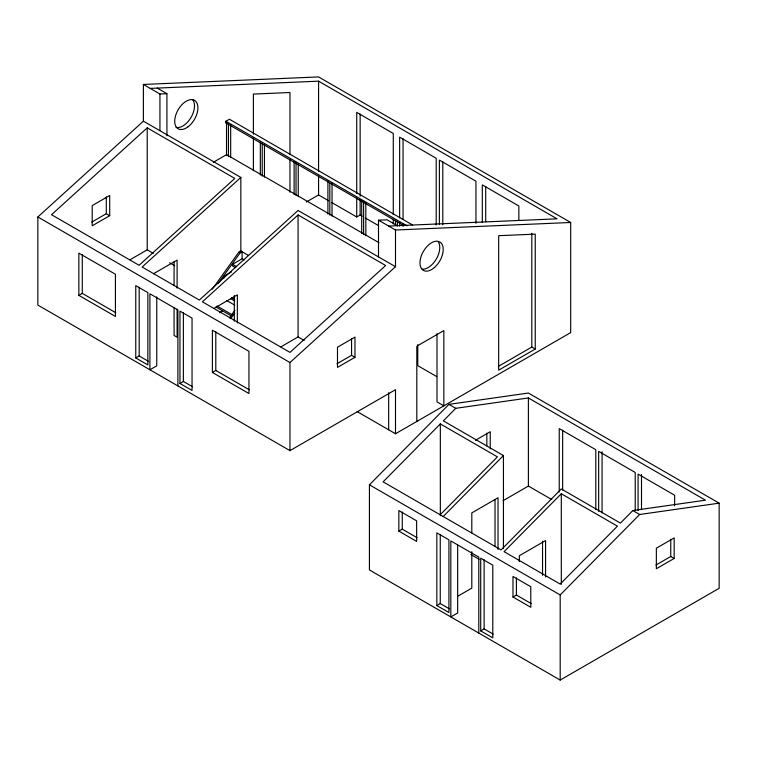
<?xml version="1.0" encoding="UTF-8"?>
<svg xmlns="http://www.w3.org/2000/svg" width="757" height="757" viewBox="0 0 757 757"><rect width="100%" height="100%" fill="white"/><g stroke="black" fill="none" stroke-linecap="round" stroke-linejoin="round"><path stroke-width="1.14" d="M212.244 289.231L238.805 252.204L240.84 251.021M218.281 283.317L240.073 252.933L242.117 251.759L242.117 258.752L232.522 264.297L232.522 265.944L235.569 267.704M229.409 317.94L234.859 310.342M230.686 318.669L234.774 312.972M369.435 484.811L448.92 404.37L528.395 393.034L719.15 503.159L719.15 588.293L560.189 680.07L369.435 569.945L369.435 484.811L560.189 594.936L560.189 680.07M440.177 514.788L497.406 456.868L440.337 423.92L383.108 481.84L501.058 549.932L561.306 488.965L620.437 523.106L632.833 510.549L705.477 500.188L528.395 397.955L455.752 408.316L443.356 420.864L503.443 455.553L503.443 548.645M443.195 516.529L503.443 455.553M561.306 493.763L504.077 551.673L560.189 584.073L617.419 526.162L561.306 493.763L561.306 584.385M560.189 594.936L639.674 514.495L719.15 503.159M395.504 433.752L395.504 389.694L289.959 450.633L37.85 305.08L37.85 216.975L143.395 121.167L143.395 84.453L318.574 76.93L570.683 222.482L570.683 332.616L395.504 433.752L357.115 411.581M147.218 127.848L51.523 214.714L139.108 265.281L234.802 178.415L147.218 127.848L147.218 249.829L129.911 259.821M143.395 121.167L240.84 177.422L142.127 267.032L199.356 300.065L298.069 210.455L395.504 266.719L289.959 362.527L289.959 450.633M298.069 214.941L202.374 301.816L289.959 352.383L385.654 265.508L298.069 214.941L298.069 336.931L280.866 346.857M403.964 225.709L225.898 122.908L225.898 121.252L229.399 119.237L412.574 224.99M225.898 122.908L226.532 122.539L226.532 155.497M91.711 222.132L106.283 213.72L109.699 215.688L109.699 195.505L92.212 205.592L92.212 225.785L109.699 215.688M213.313 162.301L226.532 154.665L379.011 242.694M78.86 295.353L115.424 316.464L115.424 274.242L78.86 253.131L78.86 295.353L82.276 293.375L115.793 312.726M153.595 273.684L177.1 260.115L177.1 288.143M306.311 202.034L318.574 194.956L328.614 200.747M231.623 271.801L223.949 276.239L223.949 277.885M331.623 202.488L356.727 216.975L360.143 215.007L362.168 216.18M213.843 308.459L237.348 294.889L237.348 322.927M135.768 357.947L147.852 364.921L147.852 292.599L135.768 285.626L135.768 357.947L139.184 355.97L148.249 361.203M219.483 312.736L222.539 310.966M179.958 383.458L192.041 390.432L192.041 318.11L179.958 311.136L179.958 383.458L183.374 381.481L192.439 386.713M212.386 372.444L248.949 393.555L248.949 351.333L212.386 330.222L212.386 372.444L215.802 370.466L249.318 389.817M336.988 363.738L351.56 355.326L354.976 357.304L354.976 337.111L337.49 347.208L337.49 367.391L354.976 357.304M498.305 366.416L531.821 347.066L535.237 349.043L535.237 234.121L498.674 235.692L498.674 370.154L535.237 349.043M475.415 440.29L490.252 431.727L490.252 448.863M398.844 531.121L416.653 541.397L416.653 520.844L398.844 510.559L398.844 531.121L402.26 529.143L417.098 537.716M503.093 500.67L528.395 486.06L551.815 499.582M436.836 605.553L448.92 612.527L448.92 539.836L436.836 532.862L436.836 605.553L440.252 603.575L449.317 608.808M457.502 596.374L471.81 588.113L471.81 551.683M512.981 597.018L530.78 607.294L530.78 586.732L512.981 576.456L512.981 597.018L516.397 595.04L531.234 603.603M480.714 630.884L492.788 637.858L492.788 565.167L480.714 558.193L480.714 630.884L484.13 628.906L493.186 634.139M655.912 565.063L670.749 556.499L674.165 558.467L674.165 537.915L656.357 548.191L656.357 568.744L674.165 558.467M150.236 88.399L318.574 81.169L557.01 218.83L388.672 226.059M143.395 84.453L159.935 94L166.928 93.698L166.928 135.863M378.5 256.897L378.5 220.183L387.082 219.823L397.255 225.69M378.5 220.183L395.504 230.005L570.683 222.482M225.898 121.252L407.029 225.832M157.229 88.096L166.928 93.698M365.215 217.94L378.424 225.558M240.291 250.709L248.476 255.431M238.805 252.204L240.073 252.933M242.117 258.752L244.151 259.925M436.77 376.626L417.76 365.65L417.76 344.558M232.522 264.297L236.591 266.644M448.92 404.37L455.752 408.316M632.833 510.549L639.674 514.495M231.661 297.577L234.708 299.337M147.218 249.829L153.321 253.358M169.615 262.764L174.716 265.707M298.069 336.931L304.182 340.451M230.639 298.637L234.708 300.983M226.58 300.453L234.727 305.147M216.985 305.989L232.248 314.798M215.972 307.049L231.235 315.858M37.85 216.975L289.959 362.527M470.911 554.55L479.058 559.262M674.638 505.799L674.638 495.239L638.085 474.128L638.085 510.511M670.749 539.363L670.749 556.499M641.501 474.507L641.501 509.707M635.218 510.104L635.218 472.472L598.655 451.371L598.655 511.335M602.08 451.749L602.08 512.896M595.797 509.565L595.797 449.715L559.234 428.604L559.234 491.974M562.659 430.156L562.659 490.006M545.57 577.023L545.57 540.574L519.34 555.714L519.34 561.599M542.542 541.179L542.542 575.282M531.821 233.317L531.821 347.066M528.395 397.955L528.395 486.06M518.857 220.088L518.857 205.98L482.304 184.878L482.304 222.482M516.397 577.913L516.397 595.04M498.04 549.468L498.04 497.756L471.81 512.905L471.81 532.881M495.021 499.544L495.021 546.545M486.827 433.184L486.827 445.741M485.72 186.43L485.72 221.687M484.13 559.735L484.13 628.906M478.803 633.079L478.803 557.095L450.822 540.943L450.822 616.927L457.663 612.981L457.663 545.182M475.945 223.306L475.945 181.207L439.382 160.096L439.382 224.413M442.798 161.629L442.798 224.782M440.337 423.92L440.337 515.716M440.252 534.404L440.252 603.575M436.997 333.705L436.997 401.901L443.829 405.847L443.829 330.591L416.814 346.195L416.814 421.45M436.202 224.914L436.202 158.26L399.639 137.149L399.639 217.836M403.055 138.682L403.055 219.379M403.055 224.053L403.055 226.39M402.26 512.016L402.26 529.143M399.639 222.52L399.639 226.021M397.397 221.186L397.397 225.889M395.485 220.079L395.485 224.791M395.504 230.005L395.504 266.719M393.28 214.581L393.28 133.478L356.727 112.377L356.727 193.47M393.28 219.284L393.28 223.987M388.672 392.703L388.672 429.806M365.83 202.744L365.83 235.654M363.606 201.674L363.606 234.632M361.695 200.577L361.695 233.525M360.143 113.929L360.143 196.195M360.143 199.725L360.143 215.007M356.727 198.173L356.727 216.975M351.56 338.502L351.56 355.326M332.039 183.232L332.039 216.142M329.815 183.345L329.815 215.12M327.904 181.065L327.904 214.023M318.574 81.169L318.574 171.517M318.574 176.211L318.574 194.956M298.249 163.72L298.249 196.64M296.025 195.609L296.025 162.66L294.113 161.553L294.113 194.511M289.959 154.665L289.959 92.515L253.396 94.086L253.396 134.188M289.959 159.358L289.959 192.193M264.458 144.218L264.458 177.129M262.234 143.149L262.234 176.107M260.323 142.051L260.323 174.999M253.396 137.717L253.396 170.751M240.84 177.422L240.84 251.835M234.32 295.485L234.32 321.186M230.667 124.706L230.667 157.617M228.444 123.646L228.444 156.595M215.802 331.774L215.802 370.466M183.374 312.66L183.374 381.481M177.895 385.938L177.895 309.944L149.914 293.792L149.914 369.785L156.756 365.839L156.756 296.858M177.1 309.168L177.1 337.206L174.082 335.455L174.082 307.427M174.082 261.875L174.082 285.228M159.935 94L159.935 130.706M139.184 287.149L139.184 355.97M106.283 196.896L106.283 213.72M82.276 254.683L82.276 293.375M192.543 99.555A16.408 9.472 -60 0 1 190.934 117.609A16.408 9.472 -60 0 1 176.05 127.356M438.284 241.786A16.408 9.472 -60 0 1 436.287 259.083A16.408 9.472 -60 0 1 422.264 269.132M188.096 126.769A16.408 9.472 -60 0 0 195.363 100.936A16.408 9.472 -60 0 0 175.501 115.963A16.408 9.472 -60 0 0 188.096 126.769M434.471 267.486A16.408 9.472 -60 0 0 439.893 242.003A16.408 9.472 -60 0 0 420.419 259.008A16.408 9.472 -60 0 0 434.471 267.486"/></g></svg>
